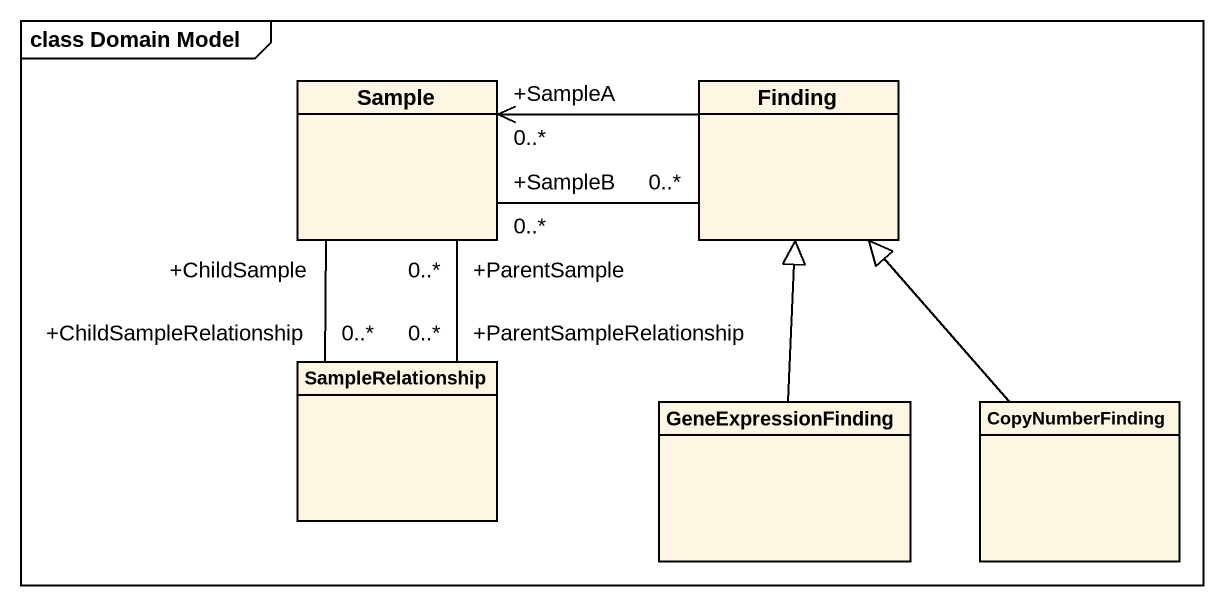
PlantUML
@startuml
mainframe class Domain Model
hide circle
hide empty members
class Sample
class Finding
class SampleRelationship
class GeneExpressionFinding
class CopyNumberFinding
Sample "+SampleA\n0..*" <-right- Finding
Sample "+SampleB\n0..*" -right- "0..*" Finding
SampleRelationship "+ParentSampleRelationship\n0..*" -up- "+ParentSample\n0..*" Sample
SampleRelationship "+ChildSampleRelationship\n0..*" -up- "+ChildSample" Sample
GeneExpressionFinding -up-|> Finding
CopyNumberFinding -up-|> Finding
@enduml
